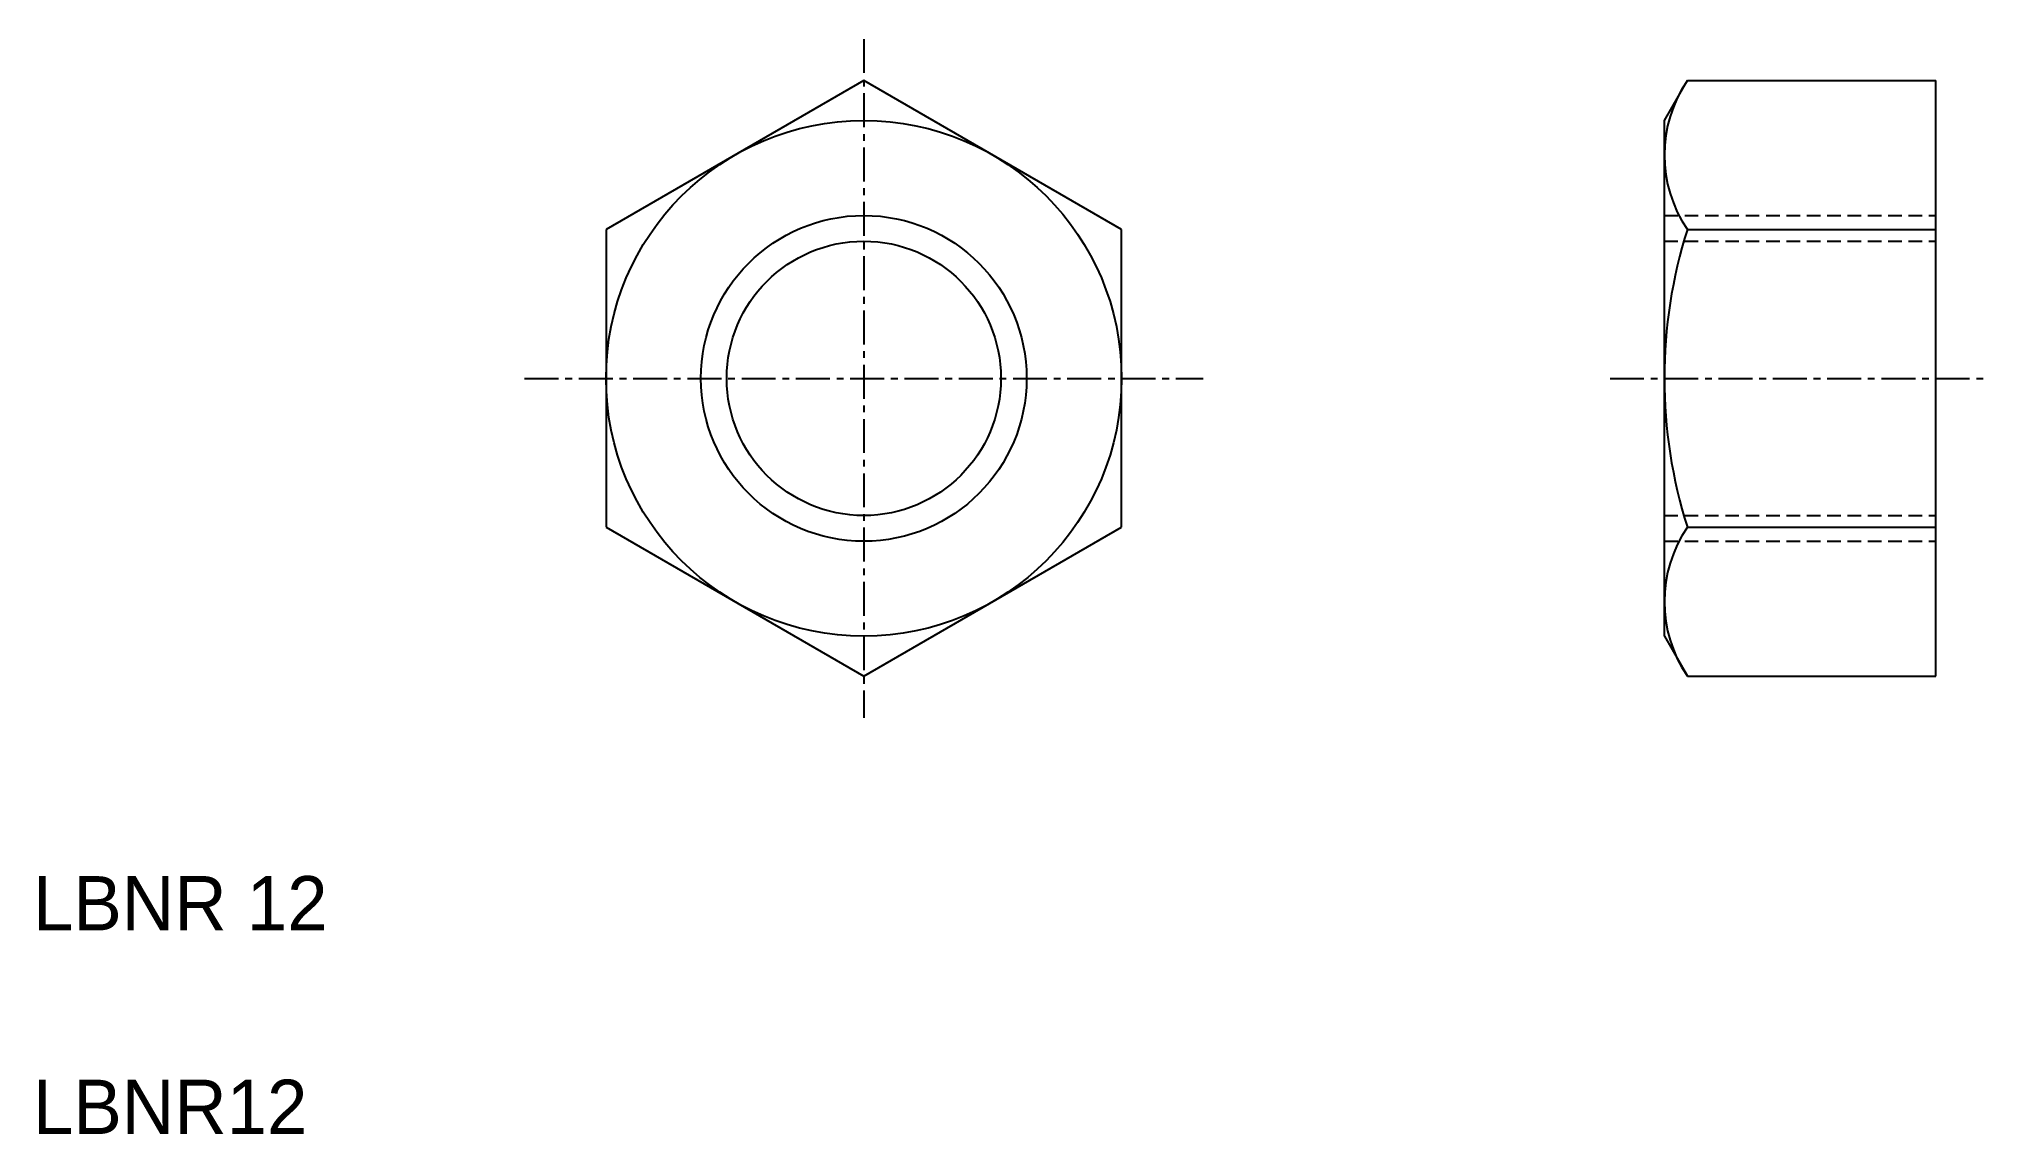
# Model space of a CAD drawing. Extents: x 5.2 to 77.1, y 5 to 45.3.
import ezdxf

# ---------------------------------------------------------------- set-up
doc = ezdxf.new("R2010")
doc.units = 0
doc.linetypes.add('CENTER', pattern=[2, 1.25, -0.25, 0.25, -0.25])
doc.linetypes.add('DASHED', pattern=[0.75, 0.5, -0.25])
doc.layers.get('0').update_dxf_attribs({"linetype": 'CONTINUOUS'})
doc.layers.add('CENTER', color=1, linetype='CENTER')

msp = doc.modelspace()

# ---------------------------------------------------------------- linework, layer by layer
at = {"color": 7, "linetype": 'CONTINUOUS'}
for p, q in [((35.613, 43.806), (26.113, 38.321)), ((45.113, 38.321), (35.613, 43.806)), ((65.113, 42.336), (65.961, 43.806)), ((65.961, 43.806), (75.113, 43.806)), ((75.113, 21.866), (75.113, 43.806)), ((65.113, 23.336), (65.113, 42.336)), ((26.113, 38.321), (26.113, 27.351)), ((45.113, 27.351), (45.113, 38.321)), ((65.961, 38.321), (75.113, 38.321)), ((26.113, 27.351), (35.613, 21.866)), ((35.613, 21.866), (45.113, 27.351)), ((65.961, 27.351), (75.113, 27.351)), ((28.488, 25.98), (28.488, 25.98)), ((30.863, 24.609), (30.863, 24.609)), ((65.113, 23.336), (65.961, 21.866)), ((65.961, 21.866), (75.113, 21.866))]:
    msp.add_line(p, q, dxfattribs=at)
at = {"color": 3, "linetype": 'DASHED'}
for p, q in [((65.113, 38.836), (75.113, 38.836)), ((65.113, 37.889), (75.113, 37.889)), ((65.113, 27.783), (75.113, 27.783)), ((65.113, 26.836), (75.113, 26.836))]:
    msp.add_line(p, q, dxfattribs=at)
at = {"color": 7, "linetype": 'CONTINUOUS'}
for radius in [9.5, 5.053]:
    msp.add_circle((35.613, 32.836), radius, dxfattribs=at)
at = {"color": 3, "linetype": 'CONTINUOUS'}
msp.add_circle((35.613, 32.836), 6, dxfattribs=at)
at = {"color": 7, "linetype": 'CONTINUOUS'}
for centre, radius, start, end in [((69.969, 41.063), 4.856, 145.61575, 214.38425), ((83.264, 32.836), 18.151, 162.41205, 197.58795), ((69.969, 24.609), 4.856, 145.61575, 214.38425)]:
    msp.add_arc(centre, radius, start, end, dxfattribs=at)
at = {"layer": 'CENTER', "color": 1, "linetype": 'CENTER'}
for p, q in [((35.613, 45.336), (35.613, 20.336)), ((23.113, 32.836), (48.113, 32.836)), ((63.113, 32.836), (77.113, 32.836))]:
    msp.add_line(p, q, dxfattribs=at)

# ---------------------------------------------------------------- texts
at = {"color": 7, "linetype": 'CONTINUOUS'}
for s, p in [('LBNR 12', (5, 12.5)), ('LBNR12', (5, 5))]:
    msp.add_text(s, height=2, dxfattribs=at).set_placement(p)

doc.saveas('drawing.dxf')
